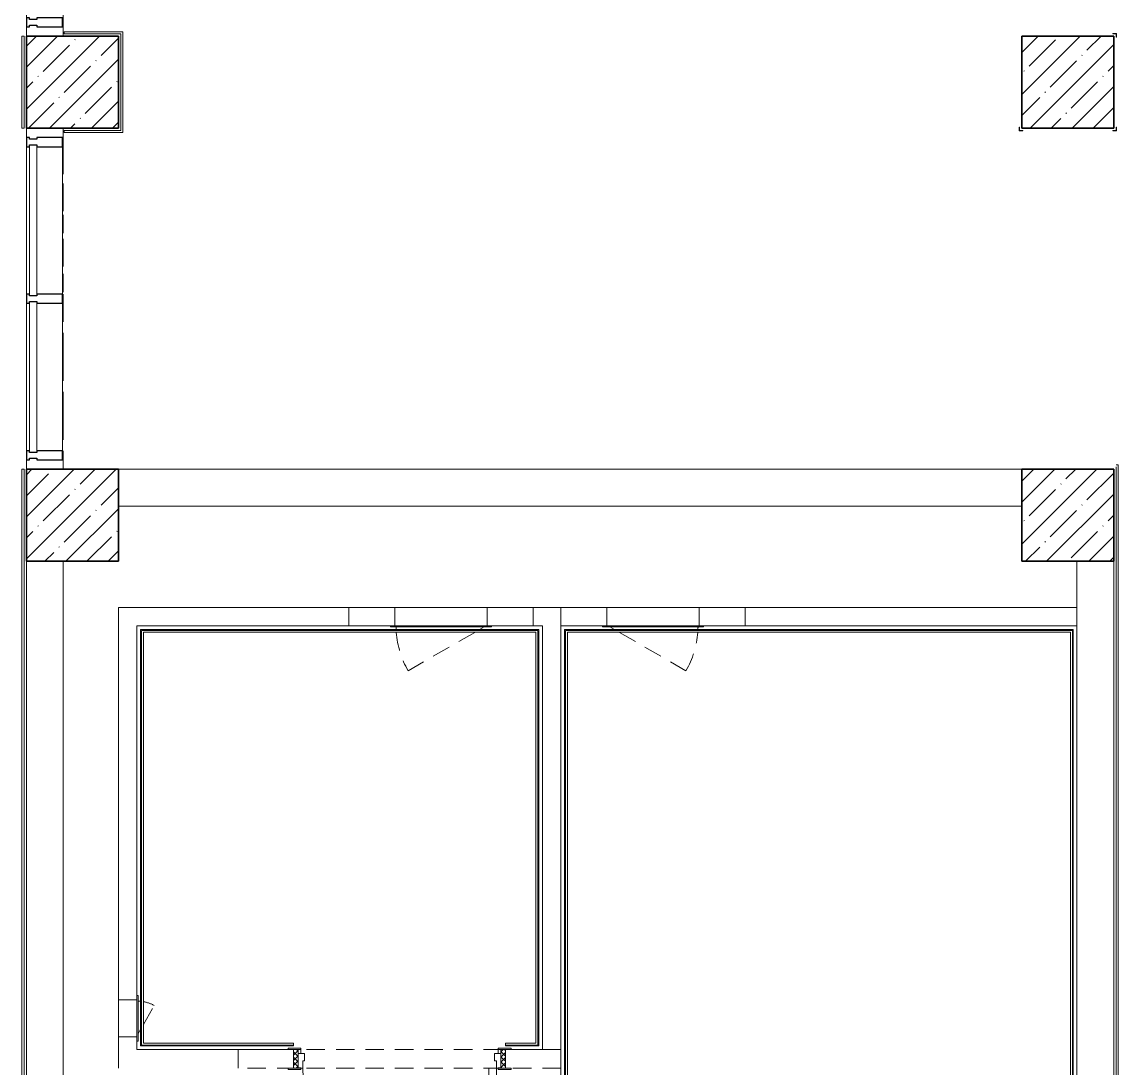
# Model space of a CAD drawing. Header units: millimetres. Extents: x 5993 to 95364, y 94667 to 143522.
# Drawn here: x 48130.1 to 48614.2, y 115183.5 to 115645.6 of the extents above; entities that cross this region are included whole.
import ezdxf

# ---------------------------------------------------------------- set-up
doc = ezdxf.new("R2010")
doc.units = ezdxf.units.MM
for name, pattern in [('200_ШТРИХ__ш1_п0_6_', [160, 100, -60]), ('200_ШТРИХ_ш1п0_6_', [160, 100, -60]), ('Штрих короткий', [300, 150, -150])]:
    doc.linetypes.add(name, pattern=pattern)
for name, color, linetype, lineweight in [('0-2', 7, 'Continuous', 9), ('Двери', 7, 'Continuous', 9), ('Импосты витража', 7, 'Continuous', 9), ('Импосты витража-1', 7, 'Continuous', 25), ('Каркас_Импост', 7, 'Continuous', 13), ('Каркас_Импост-1', 7, 'Continuous', 9), ('Несущие колонны', 7, 'Continuous', 9), ('Несущие колонны-1', 7, 'Continuous', 35), ('Обобщенные модели', 7, 'Continuous', 9), ('Общие ребра', 7, 'Continuous', 9), ('Окна', 7, 'Continuous', 9), ('Остекление-1', 7, 'Continuous', 9), ('Открывание в плане-1', 7, '200_ШТРИХ__ш1_п0_6_', 9), ('Открывание-1', 7, 'Continuous', 9), ('Панель-2', 7, 'Continuous', 13), ('Перекрытия', 7, 'Continuous', 9), ('Перемычка-1', 7, 'Штрих короткий', 9), ('Перемычка_Пунктирные линии-1', 7, '200_ШТРИХ_ш1п0_6_', 9), ('Стены', 7, 'Continuous', 9), ('Стены-1', 7, 'Continuous', 13)]:
    doc.layers.add(name, color=color, linetype=linetype, lineweight=lineweight)

# ---------------------------------------------------------------- blocks, each defined once
blk = doc.blocks.new('BSC_Колонна _Прямоугольная - 500х500-V22-АИ2_01_План напольных покрытий и плинтусов 1го этажа _Часть 2_')
at = {"layer": 'Несущие колонны'}
h = blk.add_hatch(dxfattribs=at)
h.set_pattern_fill('FP_32', color=256, style=0, pattern_type=2)
h.set_pattern_definition([(45, (-80100, -20500), (-114.04925, 114.04925), []), (45, (-79985.95, -20500), (-114.04925, 114.04925), [201.613, -40.323, 3.353, -36.97])])
h.paths.add_polyline_path([(-250, -250), (250, -250), (250, 250), (-250, 250)], flags=0)
at = {"layer": 'Несущие колонны-1'}
for p, q in [((250, 250), (-250, 250)), ((-250, 250), (-250, -250)), ((250, -250), (250, 250)), ((-250, -250), (250, -250))]:
    blk.add_line(p, q, dxfattribs=at)
blk = doc.blocks.new('BSC_Колонна _Прямоугольная - 500х500-V23-АИ2_01_План напольных покрытий и плинтусов 1го этажа _Часть 2_')
at = {"layer": 'Несущие колонны'}
h = blk.add_hatch(dxfattribs=at)
h.set_pattern_fill('FP_33', color=256, style=0, pattern_type=2)
h.set_pattern_definition([(45, (-85500, -20500), (-114.04925, 114.04925), []), (45, (-85385.95, -20500), (-114.04925, 114.04925), [201.613, -40.323, 3.353, -36.97])])
h.paths.add_polyline_path([(-250, -250), (250, -250), (250, 250), (-250, 250)], flags=0)
at = {"layer": 'Несущие колонны-1'}
for p, q in [((250, 250), (-250, 250)), ((-250, 250), (-250, -250)), ((250, -250), (250, 250)), ((-250, -250), (250, -250))]:
    blk.add_line(p, q, dxfattribs=at)
blk = doc.blocks.new('BSC_Колонна _Прямоугольная - 500х500-V24-АИ2_01_План напольных покрытий и плинтусов 1го этажа _Часть 2_')
at = {"layer": 'Несущие колонны'}
h = blk.add_hatch(dxfattribs=at)
h.set_pattern_fill('FP_34', color=256, style=0, pattern_type=2)
h.set_pattern_definition([(45, (-80100, -18150), (-114.04925, 114.04925), []), (45, (-79985.95, -18150), (-114.04925, 114.04925), [201.613, -40.323, 3.353, -36.97])])
h.paths.add_polyline_path([(-250, -250), (250, -250), (250, 250), (-250, 250)], flags=0)
at = {"layer": 'Несущие колонны-1'}
for p, q in [((250, 250), (-250, 250)), ((-250, 250), (-250, -250)), ((250, -250), (250, 250)), ((-250, -250), (250, -250))]:
    blk.add_line(p, q, dxfattribs=at)
blk = doc.blocks.new('BSC_Колонна _Прямоугольная - 500х500-V25-АИ2_01_План напольных покрытий и плинтусов 1го этажа _Часть 2_')
at = {"layer": 'Несущие колонны'}
h = blk.add_hatch(dxfattribs=at)
h.set_pattern_fill('FP_35', color=256, style=0, pattern_type=2)
h.set_pattern_definition([(45, (-85500, -18150), (-114.04925, 114.04925), []), (45, (-85385.95, -18150), (-114.04925, 114.04925), [201.613, -40.323, 3.353, -36.97])])
h.paths.add_polyline_path([(-250, -250), (250, -250), (250, 250), (-250, 250)], flags=0)
at = {"layer": 'Несущие колонны-1'}
for p, q in [((250, 250), (-250, 250)), ((-250, 250), (-250, -250)), ((250, -250), (250, 250)), ((-250, -250), (250, -250))]:
    blk.add_line(p, q, dxfattribs=at)
blk = doc.blocks.new('Дверь_СКБ_1Ст_Внутренняя_ШЕР - СОШ_Д-11_Дв_1150x2100h_с_у МГН и персонала_ КЛГ-27872695-АИ2_01_План напольных покрытий и плинтусов 1го этажа _Часть 2_')
at = {"layer": 'Двери'}
h = blk.add_hatch(dxfattribs=at)
h.set_pattern_fill('FP_169', color=256, style=0, pattern_type=2)
h.set_pattern_definition([(135, (1726.41, 114.685), (-14.14214, -14.14214), []), (225, (1726.41, 114.685), (14.14214, -14.14214), [])])
h.paths.add_polyline_path([(562.5, 50), (562.5, -50), (587.5, -50), (587.5, 50)], flags=0)
at = {"layer": 'Каркас_Импост-1'}
h = blk.add_hatch(dxfattribs=at)
h.set_pattern_fill('FP_170', color=256, style=0, pattern_type=2)
h.set_pattern_definition([(45, (-396.384, 114.685), (-14.1421, 14.1421), []), (135, (-396.384, 114.685), (-14.1421, -14.1421), [])])
h.paths.add_polyline_path([(-537.5, 50), (-562.5, 50), (-562.5, -50), (-537.5, -50)], flags=0)
at = {"layer": 'Каркас_Импост'}
for p, q in [((-522.5, 58), (-592.5, 58)), ((-592.5, 58), (-592.5, 50)), ((-592.5, 50), (-522.5, 50)), ((-537.5, 50), (-562.5, 50)), ((-562.5, 50), (-562.5, -50)), ((-512.5, 50), (-537.5, 50)), ((-537.5, 50), (-537.5, -30)), ((-537.5, -50), (-537.5, 50)), ((-522.5, 50), (-537.5, 50)), ((-537.5, 50), (-537.5, 49)), ((-537.5, 49), (-522.5, 49)), ((-522.5, 50), (-522.5, 58)), ((-522.5, 49), (-522.5, 50)), ((-512.5, 10), (-512.5, 50)), ((-502.5, 10), (-512.5, 10)), ((-502.5, -30), (-502.5, 10)), ((537.5, 10), (527.5, 10)), ((527.5, 10), (527.5, -30)), ((537.5, 50), (537.5, 10)), ((562.5, 50), (537.5, 50)), ((617.5, 58), (547.5, 58)), ((547.5, 58), (547.5, 50)), ((562.5, 50), (547.5, 50)), ((547.5, 50), (547.5, 49)), ((547.5, 50), (617.5, 50)), ((547.5, 49), (562.5, 49)), ((562.5, -30), (562.5, 50)), ((587.5, 50), (562.5, 50)), ((562.5, 50), (562.5, -50)), ((562.5, 49), (562.5, 50)), ((587.5, -50), (587.5, 50)), ((617.5, 50), (617.5, 58)), ((-522.5, -50), (-592.5, -50)), ((-592.5, -50), (-592.5, -58)), ((-592.5, -58), (-522.5, -58)), ((-562.5, -50), (-537.5, -50)), ((-537.5, -30), (-502.5, -30)), ((-522.5, -30), (-537.5, -30)), ((-537.5, -30), (-537.5, -50)), ((-537.5, -50), (-522.5, -50)), ((-522.5, -50), (-522.5, -30)), ((-522.5, -58), (-522.5, -50)), ((527.5, -30), (562.5, -30)), ((562.5, -30), (547.5, -30)), ((547.5, -30), (547.5, -50)), ((547.5, -50), (562.5, -50)), ((617.5, -50), (547.5, -50)), ((547.5, -50), (547.5, -58)), ((547.5, -58), (617.5, -58)), ((562.5, -50), (562.5, -30)), ((562.5, -50), (587.5, -50)), ((617.5, -58), (617.5, -50))]:
    blk.add_line(p, q, dxfattribs=at)
at = {"layer": 'Открывание-1'}
blk.add_arc((-512.5, 50), 1050, 360, 90, dxfattribs=at)
at = {"layer": 'Панель-2'}
for p, q in [((-512.5, 1100), (-512.5, 50)), ((-472.5, 1100), (-512.5, 1100)), ((-472.5, 50), (-472.5, 1100)), ((-512.5, 50), (-472.5, 50))]:
    blk.add_line(p, q, dxfattribs=at)
blk = doc.blocks.new('Прямоугольный импост - Импост структурный с накладкой - 180мм-26943387-АИ2_01_План напольных покрытий и плинтусов 1го этажа _Часть 2_')
at = {"layer": 'Импосты витража-1'}
for p, q in [((-25, 0), (-25, 17)), ((-25, 17), (25, 17)), ((-15, 0), (-25, 0)), ((-15, -40), (-15, 0)), ((25, 0), (15, 0)), ((15, 0), (15, -40)), ((25, 17), (25, 0)), ((-25, -180), (-25, -40)), ((-25, -40), (-15, -40)), ((15, -40), (25, -40)), ((25, -40), (25, -180)), ((25, -180), (-25, -180))]:
    blk.add_line(p, q, dxfattribs=at)
blk = doc.blocks.new('PNS_Панель прямоугольная2 - Нр_Стекло - 40мм-28950250-АИ2_01_План напольных покрытий и плинтусов 1го этажа _Часть 2_')
at = {"layer": 'Остекление-1'}
for p, q in [((-400, 40), (400, 40)), ((-410, 0), (410, 0)), ((400, 0), (-400, 0))]:
    blk.add_line(p, q, dxfattribs=at)
blk = doc.blocks.new('Прямоугольный импост - Импост структурный с накладкой - 180мм-26839929-АИ2_01_План напольных покрытий и плинтусов 1го этажа _Часть 2_')
at = {"layer": 'Импосты витража'}
for p, q in [((79850, 18500), (79850, 19300)), ((80047, 18500), (80047, 19300))]:
    blk.add_line(p, q, dxfattribs=at)
blk = doc.blocks.new('АР_Перемычка - АР_Перемычка-27839309-АИ2_01_План напольных покрытий и плинтусов 1го этажа _Часть 2_')
at = {"layer": 'Обобщенные модели'}
blk.add_line((-300, -50), (-299, -50), dxfattribs=at)
at = {"layer": 'Перемычка_Пунктирные линии-1'}
for p, q in [((-300, 50), (1450, 50)), ((-300, -50), (-300, 50)), ((1450, 50), (1450, -50)), ((-300, -50), (1450, -50))]:
    blk.add_line(p, q, dxfattribs=at)
blk = doc.blocks.new('AR_Отверстие Ниша - Лючок-32401455-АИ2_01_План напольных покрытий и плинтусов 1го этажа _Часть 2_')
at = {"layer": 'Окна'}
for p, q in [((-250, 50), (250, 50)), ((-250, -50), (-250, 50)), ((250, 50), (250, -50)), ((250, -50), (-250, -50))]:
    blk.add_line(p, q, dxfattribs=at)
blk = doc.blocks.new('Л_Общий_Лючок - Лючок-29741473-АИ2_01_План напольных покрытий и плинтусов 1го этажа _Часть 2_')
at = {"layer": 'Окна'}
for p, q in [((-24, 0), (-24, -6)), ((0, 0), (-24, 0)), ((524, 0), (500, 0)), ((524, 0), (524, -6)), ((-24, -6), (524, -6))]:
    blk.add_line(p, q, dxfattribs=at)
at = {"layer": 'Открывание в плане-1'}
for p, q in [((432.6, -35.5), (71.4, -244)), ((483.6, -6), (459.4, -20))]:
    blk.add_line(p, q, dxfattribs=at)
for start, end in [(180.70805, 182.36015), (184.18385, 210)]:
    blk.add_arc((494, 0), 488, start, end, dxfattribs=at)
blk = doc.blocks.new('AR_Отверстие Ниша - Лючок-32403071-АИ2_01_План напольных покрытий и плинтусов 1го этажа _Часть 2_')
at = {"layer": 'Окна'}
for p, q in [((-250, 50), (250, 50)), ((-250, -50), (-250, 50)), ((250, 50), (250, -50)), ((250, -50), (-250, -50))]:
    blk.add_line(p, q, dxfattribs=at)
blk = doc.blocks.new('Л_Общий_Лючок - Лючок-29684388-АИ2_01_План напольных покрытий и плинтусов 1го этажа _Часть 2_')
at = {"layer": 'Окна'}
for p, q in [((-24, 0), (-24, -6)), ((0, 0), (-24, 0)), ((524, 0), (500, 0)), ((524, 0), (524, -6)), ((-24, -6), (524, -6))]:
    blk.add_line(p, q, dxfattribs=at)
at = {"layer": 'Открывание в плане-1'}
for p, q in [((16.4, -6), (40.6, -20)), ((67.4, -35.5), (428.6, -244))]:
    blk.add_line(p, q, dxfattribs=at)
for start, end in [(330, 355.81615), (357.63985, 359.29195)]:
    blk.add_arc((6, 0), 488, start, end, dxfattribs=at)
blk = doc.blocks.new('AR_Отверстие Ниша - Лючок-32403047-АИ2_01_План напольных покрытий и плинтусов 1го этажа _Часть 2_')
at = {"layer": 'Окна'}
for p, q in [((100, 50), (-100, 50)), ((-100, 50), (-100, -50)), ((100, -50), (100, 50)), ((-100, -50), (100, -50))]:
    blk.add_line(p, q, dxfattribs=at)
blk = doc.blocks.new('Л_Общий_Лючок - Лючок-29743277-АИ2_01_План напольных покрытий и плинтусов 1го этажа _Часть 2_')
at = {"layer": 'Окна'}
for p, q in [((224, 6), (-24, 6)), ((-24, 6), (-24, 0)), ((224, 6), (224, 0))]:
    blk.add_line(p, q, dxfattribs=at)
at = {"layer": 'Открывание в плане-1'}
for p, q in [((133.4, 35), (31.2, 94)), ((183.6, 6), (159.4, 20))]:
    blk.add_line(p, q, dxfattribs=at)
for start, end in [(150, 169.2104), (173.83452, 178.15035)]:
    blk.add_arc((194, 0), 188, start, end, dxfattribs=at)
blk = doc.blocks.new('АР_Перемычка1 - АР_Перемычка 2-29723324-АИ2_01_План напольных покрытий и плинтусов 1го этажа _Часть 2_')
at = {"layer": 'Перемычка_Пунктирные линии-1'}
for p, q in [((-250, 50), (0, 50)), ((-250, 50), (-250, -50)), ((500, 50), (750, 50)), ((750, -50), (750, 50)), ((-250, -50), (0, -50)), ((500, -50), (750, -50))]:
    blk.add_line(p, q, dxfattribs=at)
blk = doc.blocks.new('АР_Перемычка1 - АР_Перемычка 2-29726404-АИ2_01_План напольных покрытий и плинтусов 1го этажа _Часть 2_')
at = {"layer": 'Перемычка_Пунктирные линии-1'}
for p, q in [((-250, 50), (0, 50)), ((-250, 50), (-250, -50)), ((500, 50), (750, 50)), ((750, -50), (750, 50)), ((-250, -50), (0, -50)), ((500, -50), (750, -50))]:
    blk.add_line(p, q, dxfattribs=at)
blk = doc.blocks.new('Проем_Дверь_Прямоугольный - 1850х2800h_витражные проемы-35217940-АИ2_01_План напольных покрытий и плинтусов 1го этажа _Часть 2_')
at = {"layer": 'Перемычка-1'}
for p, q in [((925, 100), (-925, 100)), ((925, -100), (-925, -100))]:
    blk.add_line(p, q, dxfattribs=at)
blk = doc.blocks.new('АР_Перемычка - АР_Перемычка-35217986-АИ2_01_План напольных покрытий и плинтусов 1го этажа _Часть 2_')
at = {"layer": 'Обобщенные модели'}
blk.add_line((0, -100), (9, -100), dxfattribs=at)
at = {"layer": 'Перемычка_Пунктирные линии-1'}
for p, q in [((0, 100), (1850, 100)), ((0, -100), (0, 100)), ((1850, 100), (1850, -100)), ((0, -100), (1850, -100))]:
    blk.add_line(p, q, dxfattribs=at)
blk = doc.blocks.new('Проем_Дверь_Прямоугольный - 5500х2800h_витражные проемы-35263616-АИ2_01_План напольных покрытий и плинтусов 1го этажа _Часть 2_')
at = {"layer": 'Перемычка-1'}
for p, q in [((2750, 100), (-2750, 100)), ((2750, -100), (-2750, -100))]:
    blk.add_line(p, q, dxfattribs=at)

msp = doc.modelspace()

# ---------------------------------------------------------------- linework, layer by layer
at = {"layer": 'Обобщенные модели'}
for p, q in [((48611.85, 115640.47), (48611.85, 115640.31)), ((48613.47, 115640.47), (48611.85, 115640.47)), ((48611.85, 115640.31), (48613.31, 115640.31)), ((48613.31, 115640.31), (48613.31, 115638.84)), ((48613.31, 115638.84), (48613.47, 115638.84)), ((48613.47, 115638.84), (48613.47, 115640.47)), ((48570.66, 115599.12), (48570.5, 115599.12)), ((48570.5, 115599.12), (48570.5, 115597.49)), ((48570.66, 115597.66), (48570.66, 115599.12)), ((48613.47, 115599.12), (48613.31, 115599.12)), ((48613.31, 115599.12), (48613.31, 115597.66)), ((48613.47, 115597.49), (48613.47, 115599.12)), ((48570.5, 115597.49), (48572.12, 115597.49)), ((48572.12, 115597.66), (48570.66, 115597.66)), ((48572.12, 115597.49), (48572.12, 115597.66)), ((48613.31, 115597.66), (48611.85, 115597.66)), ((48611.85, 115597.66), (48611.85, 115597.49)), ((48611.85, 115597.49), (48613.47, 115597.49))]:
    msp.add_line(p, q, dxfattribs=at)
at = {"layer": 'Общие ребра'}
for p, q in [((48182.97, 115376.02), (48182.97, 115376.83)), ((48182.97, 115376.83), (48357.97, 115376.83)), ((48182.97, 115193.69), (48182.97, 115376.02)), ((48357.97, 115376.83), (48357.97, 115376.02)), ((48357.97, 115376.02), (48357.97, 115194.5)), ((48370.18, 115376.02), (48370.18, 115376.83)), ((48370.18, 115376.83), (48594.02, 115376.83)), ((48370.18, 115002.41), (48370.18, 115376.02)), ((48594.02, 115376.83), (48594.02, 115376.02)), ((48594.02, 115376.02), (48594.02, 115144.85)), ((48183.79, 115193.69), (48182.97, 115193.69)), ((48183.79, 115193.69), (48250.12, 115193.69)), ((48343.73, 115193.69), (48357.97, 115193.69)), ((48357.97, 115194.5), (48357.97, 115193.69))]:
    msp.add_line(p, q, dxfattribs=at)
at = {"layer": 'Перекрытия'}
for p, q in [((48132.1, 115639.33), (48132.1, 115643.4)), ((48132.1, 115594.56), (48132.1, 115598.63)), ((48132.1, 115448.05), (48132.1, 115452.12))]:
    msp.add_line(p, q, dxfattribs=at)
at = {"layer": 'Стены'}
for p, q in [((48130.15, 115598.63), (48130.15, 115639.33)), ((48130.15, 115639.33), (48131.12, 115639.33)), ((48131.12, 115639.33), (48131.12, 115598.63)), ((48148.87, 115641.2), (48174.67, 115641.2)), ((48148.87, 115641.2), (48148.87, 115640.31)), ((48173.78, 115640.31), (48148.87, 115640.31)), ((48173.78, 115597.66), (48173.78, 115640.31)), ((48174.67, 115641.2), (48174.67, 115596.76)), ((48130.15, 115598.63), (48131.12, 115598.63)), ((48148.87, 115597.66), (48173.78, 115597.66)), ((48148.87, 115597.66), (48148.87, 115596.76)), ((48174.67, 115596.76), (48148.87, 115596.76)), ((48614.21, 115449.92), (48613.31, 115449.92)), ((48613.31, 115000.86), (48613.31, 115449.03)), ((48614.21, 115449.92), (48614.21, 115000.86)), ((48130.15, 114874.54), (48130.15, 115448.05)), ((48131.12, 115448.05), (48130.15, 115448.05)), ((48131.12, 115448.05), (48131.12, 114873.56))]:
    msp.add_line(p, q, dxfattribs=at)
at = {"layer": 'Стены-1'}
for p, q in [((48571.64, 115448.05), (48172.8, 115448.05)), ((48172.8, 115431.77), (48571.64, 115431.77)), ((48132.1, 115407.35), (48132.1, 115142.82)), ((48148.38, 115142.82), (48148.38, 115407.35)), ((48596.06, 115407.35), (48596.06, 115142.82)), ((48612.33, 115142.82), (48612.33, 115407.35)), ((48294.89, 115387), (48172.8, 115387)), ((48172.8, 115387), (48172.8, 115378.86)), ((48388.5, 115387), (48335.59, 115387)), ((48596.06, 115387), (48429.19, 115387)), ((48596.06, 115378.86), (48596.06, 115387)), ((48172.8, 115378.86), (48172.8, 115213.63)), ((48180.94, 115378.86), (48292.94, 115378.86)), ((48180.94, 115213.63), (48180.94, 115378.86)), ((48358.38, 115377.24), (48182.57, 115377.24)), ((48182.57, 115377.24), (48182.57, 115376.83)), ((48182.57, 115376.83), (48182.57, 115376.02)), ((48182.57, 115376.02), (48182.57, 115193.28)), ((48183.79, 115194.5), (48183.79, 115376.02)), ((48183.79, 115376.02), (48357.16, 115376.02)), ((48337.54, 115378.86), (48360.01, 115378.86)), ((48357.16, 115376.02), (48357.16, 115194.5)), ((48358.38, 115376.83), (48358.38, 115377.24)), ((48358.38, 115376.02), (48358.38, 115376.83)), ((48358.38, 115194.5), (48358.38, 115376.02)), ((48360.01, 115378.86), (48360.01, 115191.65)), ((48368.15, 115378.86), (48386.54, 115378.86)), ((48368.15, 115000.38), (48368.15, 115378.86)), ((48594.43, 115377.24), (48369.78, 115377.24)), ((48369.78, 115377.24), (48369.78, 115376.83)), ((48369.78, 115376.83), (48369.78, 115376.02)), ((48369.78, 115376.02), (48369.78, 115002)), ((48371, 115003.22), (48371, 115376.02)), ((48371, 115376.02), (48593.21, 115376.02)), ((48431.15, 115378.86), (48596.06, 115378.86)), ((48593.21, 115376.02), (48593.21, 115145.67)), ((48594.43, 115376.83), (48594.43, 115377.24)), ((48594.43, 115376.02), (48594.43, 115376.83)), ((48594.43, 115144.45), (48594.43, 115376.02)), ((48172.8, 115197.35), (48172.8, 115191.65)), ((48180.94, 115191.65), (48180.94, 115197.35)), ((48172.8, 115191.65), (48172.8, 115183.51)), ((48247.68, 115191.65), (48180.94, 115191.65)), ((48182.57, 115193.28), (48182.97, 115193.28)), ((48182.97, 115193.28), (48183.79, 115193.28)), ((48250.12, 115194.5), (48183.79, 115194.5)), ((48183.79, 115193.28), (48250.12, 115193.28)), ((48250.12, 115193.28), (48250.12, 115194.5)), ((48357.16, 115194.5), (48343.73, 115194.5)), ((48343.73, 115194.5), (48343.73, 115193.28)), ((48343.73, 115193.28), (48358.38, 115193.28)), ((48360.01, 115191.65), (48346.17, 115191.65)), ((48358.38, 115193.69), (48358.38, 115194.5)), ((48358.38, 115193.28), (48358.38, 115193.69))]:
    msp.add_line(p, q, dxfattribs=at)

# ---------------------------------------------------------------- block references
at = {"layer": '0-2', "xscale": 0.08139549610658335, "yscale": 0.08139549610658335, "zscale": 0.08139549610658335}
for name, p, rotation in [('Проем_Дверь_Прямоугольный - 5500х2800h_витражные проемы-35263616-АИ2_01_План напольных покрытий и плинтусов 1го этажа _Часть 2_', (48140.24, 115863.17), 269.9999999999999), ('Проем_Дверь_Прямоугольный - 1850х2800h_витражные проемы-35217940-АИ2_01_План напольных покрытий и плинтусов 1го этажа _Часть 2_', (48140.24, 115523.34), 89.99999999999993), ('АР_Перемычка - АР_Перемычка-35217986-АИ2_01_План напольных покрытий и плинтусов 1го этажа _Часть 2_', (48140.24, 115448.05), 89.99999999999993), ('PNS_Панель прямоугольная2 - Нр_Стекло - 40мм-28950250-АИ2_01_План напольных покрытий и плинтусов 1го этажа _Часть 2_', (48133.48, 115557.93), 269.9999999999997), ('PNS_Панель прямоугольная2 - Нр_Стекло - 40мм-28950250-АИ2_01_План напольных покрытий и плинтусов 1го этажа _Часть 2_', (48133.48, 115488.75), 269.9999999999997), ('АР_Перемычка1 - АР_Перемычка 2-29726404-АИ2_01_План напольных покрытий и плинтусов 1го этажа _Часть 2_', (48335.59, 115382.93), 180), ('AR_Отверстие Ниша - Лючок-32401455-АИ2_01_План напольных покрытий и плинтусов 1го этажа _Часть 2_', (48315.24, 115382.93), 180), ('АР_Перемычка1 - АР_Перемычка 2-29723324-АИ2_01_План напольных покрытий и плинтусов 1го этажа _Часть 2_', (48429.19, 115382.93), 180), ('AR_Отверстие Ниша - Лючок-32403071-АИ2_01_План напольных покрытий и плинтусов 1го этажа _Часть 2_', (48408.85, 115382.93), 180), ('AR_Отверстие Ниша - Лючок-32403047-АИ2_01_План напольных покрытий и плинтусов 1го этажа _Часть 2_', (48176.87, 115205.49), 89.9999999999999), ('Л_Общий_Лючок - Лючок-29743277-АИ2_01_План напольных покрытий и плинтусов 1го этажа _Часть 2_', (48180.94, 115213.63), 269.9999999999999), ('АР_Перемычка - АР_Перемычка-27839309-АИ2_01_План напольных покрытий и плинтусов 1го этажа _Часть 2_', (48343.73, 115187.58), 180), ('Дверь_СКБ_1Ст_Внутренняя_ШЕР - СОШ_Д-11_Дв_1150x2100h_с_у МГН и персонала_ КЛГ-27872695-АИ2_01_План напольных покрытий и плинтусов 1го этажа _Часть 2_', (48297.94, 115187.58), 180)]:
    msp.add_blockref(name, p, dxfattribs=dict(at, rotation=rotation))
at = {"layer": '0-2', "extrusion": (0, 0, -1), "xscale": 0.08139549610658335, "yscale": 0.08139549610658335, "zscale": 0.08139549610658335, "rotation": 270.0000000000002}
for p in [(-48133.48, 115645.43), (-48133.48, 115592.53), (-48133.48, 115523.34), (-48133.48, 115454.15)]:
    msp.add_blockref('Прямоугольный импост - Импост структурный с накладкой - 180мм-26943387-АИ2_01_План напольных покрытий и плинтусов 1го этажа _Часть 2_', p, dxfattribs=at)
at = {"layer": '0-2', "xscale": 0.08139549610658335, "yscale": 0.08139549610658335, "zscale": 0.08139549610658335}
for name, p in [('BSC_Колонна _Прямоугольная - 500х500-V22-АИ2_01_План напольных покрытий и плинтусов 1го этажа _Часть 2_', (48152.45, 115618.98)), ('BSC_Колонна _Прямоугольная - 500х500-V23-АИ2_01_План напольных покрытий и плинтусов 1го этажа _Часть 2_', (48591.99, 115618.98)), ('Прямоугольный импост - Импост структурный с накладкой - 180мм-26839929-АИ2_01_План напольных покрытий и плинтусов 1го этажа _Часть 2_', (41632.67, 114019.56)), ('Прямоугольный импост - Импост структурный с накладкой - 180мм-26839929-АИ2_01_План напольных покрытий и плинтусов 1го этажа _Часть 2_', (41632.67, 113950.37)), ('BSC_Колонна _Прямоугольная - 500х500-V24-АИ2_01_План напольных покрытий и плинтусов 1го этажа _Часть 2_', (48152.45, 115427.7)), ('BSC_Колонна _Прямоугольная - 500х500-V25-АИ2_01_План напольных покрытий и плинтусов 1го этажа _Часть 2_', (48591.99, 115427.7)), ('Л_Общий_Лючок - Лючок-29741473-АИ2_01_План напольных покрытий и плинтусов 1го этажа _Часть 2_', (48294.89, 115378.86)), ('Л_Общий_Лючок - Лючок-29684388-АИ2_01_План напольных покрытий и плинтусов 1го этажа _Часть 2_', (48388.5, 115378.86))]:
    msp.add_blockref(name, p, dxfattribs=at)

doc.saveas('drawing.dxf')
